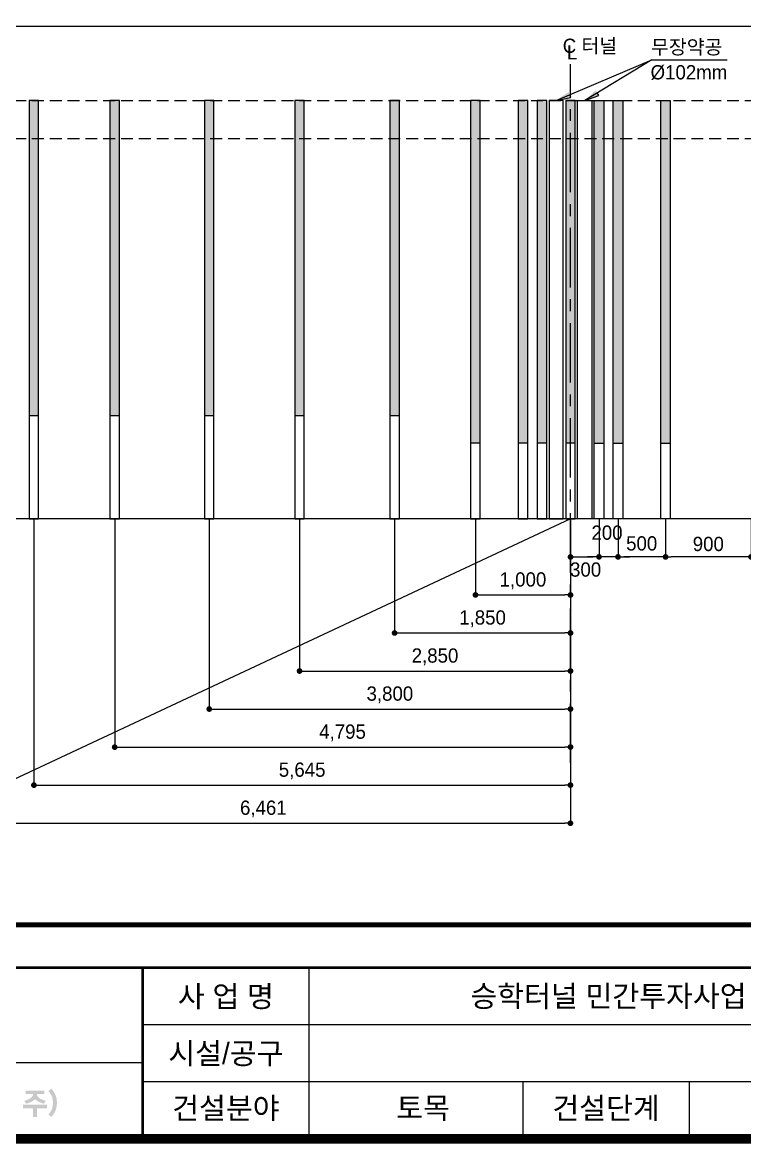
# Model space of a CAD drawing. Extents: x -689 to 317106, y 182884 to 219577.
# Drawn here: x 28736 to 36334, y 183834 to 195623 of the extents above; entities that cross this region are included whole.
import ezdxf
from ezdxf.enums import TextEntityAlignment as Align

# ---------------------------------------------------------------- set-up
doc = ezdxf.new("R2010")
doc.units = 0
doc.header["$LTSCALE"] = 500
doc.header["$MEASUREMENT"] = 0
doc.linetypes.add('A-CENTR01', pattern=[2, 1.25, -0.25, 0.25, -0.25])
doc.linetypes.add('HIDDEN', pattern=[0.375, 0.25, -0.125])
doc.layers.get('DEFPOINTS').update_dxf_attribs({"color": 55})
doc.layers.add('0-251', color=7, linetype='Continuous', true_color=0x6e6e6e)
for name, color, linetype in [('A-DIM01', 1, 'Continuous'), ('CS-CNTL', 1, 'A-CENTR01'), ('CS-EXCV', 3, 'CFZ008'), ('CS-TEXT', 7, 'Continuous'), ('CX-BORD', 7, 'Continuous'), ('CX-BORD-LIN1', 7, 'Continuous'), ('CX-BORD-LIN2', 7, 'Continuous'), ('CZ-TEX0', 7, 'Continuous'), ('CZ-TEX1', 7, 'Continuous'), ('CZ-TEX2', 7, 'Continuous'), ('CZ-TEX3', 7, 'Continuous'), ('발파공(심발)', 4, 'Continuous')]:
    doc.layers.add(name, color=color, linetype=linetype)
doc.styles.add('GTXT', font='')
doc.styles.get("Standard").update_dxf_attribs({"font": ''})
doc.styles.add('TB_BTXT', font='')
doc.styles.add('TB_TEXT', font='')
doc.styles.add('돋움체', font='')
doc.styles.get('GTXT').set_extended_font_data('Dotum')
doc.styles.get('Standard').set_extended_font_data('Dotum')
doc.styles.get('TB_BTXT').set_extended_font_data('Dotum')
doc.styles.get('TB_TEXT').set_extended_font_data('Dotum')
doc.styles.get('돋움체').set_extended_font_data('Dotum')
doc.linetypes.add('CFZ008', pattern='A,0.9,-0.2,[106,KHCLINE.shx,S=0.00606,R=180,X=0,Y=0],0.9', length=2)
doc.dimstyles.new('D_50', dxfattribs={"dimscale": 50, "dimtxt": 3, "dimasz": 1.2, "dimexe": 0, "dimexo": 0, "dimgap": 1.2, "dimtad": 1, "dimdec": 0, "dimrnd": 0.0005, "dimdsep": 46, "dimlunit": 6, "dimtxsty": '돋움체', "dimblk": 'DOT', "dimcen": 0.09, "dimclrd": 1, "dimclre": 1, "dimclrt": 1, "dimaunit": 1, "dimadec": 0, "dimazin": 0, "dimtfac": 1, "dimtdec": 0, "dimtix": 1, "dimtmove": 2, "dimatfit": 0, "dimfxl": 1, "dimtvp": 2, "dimtolj": 1, "dimtzin": 0, "dimlwd": -1, "dimlwe": -1, "dimarcsym": 0})

# ---------------------------------------------------------------- blocks, each defined once
blk = doc.blocks.new('_Dot')
at = {"color": 0, "linetype": 'ByBlock', "lineweight": -2}
blk.add_line((-0.5, 0), (-1, 0), dxfattribs=at)
at = {"color": 0, "linetype": 'ByBlock', "const_width": 0.5}
blk.add_lwpolyline([(-0.25, 0, 1), (0.25, 0, 1)], format="xyb", close=True, dxfattribs=at)
blk = doc.blocks.new('*D50')
at = {"layer": 'A-DIM01', "color": 1, "ltscale": 10, "transparency": 16777216}
for p, q in [((34802, 190403), (34802, 190003)), ((35002, 190403), (35002, 190003)), ((34742, 190003), (34682, 190003)), ((35002, 190003), (34802, 190003)), ((35062, 190003), (35122, 190003))]:
    blk.add_line(p, q, dxfattribs=at)
at = {"layer": 'DEFPOINTS', "color": 0, "ltscale": 10, "transparency": 16777216}
for p in [(34802, 190403), (35002, 190403), (34802, 190003)]:
    blk.add_point(p, dxfattribs=at)
at = {"layer": 'A-DIM01', "color": 1, "ltscale": 10, "transparency": 16777216, "xscale": 60, "yscale": 60, "zscale": 60}
blk.add_blockref('_Dot', (34802, 190003), dxfattribs=at)
at = {"layer": 'A-DIM01', "color": 1, "ltscale": 10, "transparency": 16777216, "xscale": 60, "yscale": 60, "zscale": 60, "rotation": 180}
blk.add_blockref('_Dot', (35002, 190003), dxfattribs=at)
at = {"layer": 'A-DIM01', "color": 1, "ltscale": 10, "transparency": 16777216, "insert": (34886, 190257), "char_height": 150, "attachment_point": 5, "style": '돋움체'}
blk.add_mtext('\\A1;200', dxfattribs=at)
blk = doc.blocks.new('*D51')
at = {"layer": 'A-DIM01', "color": 1, "ltscale": 10, "transparency": 16777216}
for p, q in [((35502, 190403), (35502, 190003)), ((36402, 190403), (36402, 190003)), ((36342, 190003), (35562, 190003))]:
    blk.add_line(p, q, dxfattribs=at)
at = {"layer": 'DEFPOINTS', "color": 0, "ltscale": 10, "transparency": 16777216}
for p in [(35502, 190403), (36402, 190403), (35502, 190003)]:
    blk.add_point(p, dxfattribs=at)
at = {"layer": 'A-DIM01', "color": 1, "ltscale": 10, "transparency": 16777216, "xscale": 60, "yscale": 60, "zscale": 60, "rotation": 180}
blk.add_blockref('_Dot', (35502, 190003), dxfattribs=at)
at = {"layer": 'A-DIM01', "color": 1, "ltscale": 10, "transparency": 16777216, "xscale": 60, "yscale": 60, "zscale": 60}
blk.add_blockref('_Dot', (36402, 190003), dxfattribs=at)
at = {"layer": 'A-DIM01', "color": 1, "ltscale": 10, "transparency": 16777216, "insert": (35952, 190138), "char_height": 150, "attachment_point": 5, "style": '돋움체'}
blk.add_mtext('\\A1;900', dxfattribs=at)
blk = doc.blocks.new('*D53')
at = {"layer": 'A-DIM01', "color": 1, "ltscale": 10, "transparency": 16777216}
for p, q in [((34502, 190403), (34502, 190003)), ((34802, 190403), (34802, 190003)), ((34562, 190003), (34742, 190003))]:
    blk.add_line(p, q, dxfattribs=at)
at = {"layer": 'DEFPOINTS', "color": 0, "ltscale": 10, "transparency": 16777216}
for p in [(34502, 190403), (34802, 190403), (34802, 190003)]:
    blk.add_point(p, dxfattribs=at)
at = {"layer": 'A-DIM01', "color": 1, "ltscale": 10, "transparency": 16777216, "xscale": 60, "yscale": 60, "zscale": 60, "rotation": 180}
blk.add_blockref('_Dot', (34502, 190003), dxfattribs=at)
at = {"layer": 'A-DIM01', "color": 1, "ltscale": 10, "transparency": 16777216, "xscale": 60, "yscale": 60, "zscale": 60}
blk.add_blockref('_Dot', (34802, 190003), dxfattribs=at)
at = {"layer": 'A-DIM01', "color": 1, "ltscale": 10, "transparency": 16777216, "insert": (34661, 189869), "char_height": 150, "attachment_point": 5, "style": '돋움체'}
blk.add_mtext('\\A1;300', dxfattribs=at)
blk = doc.blocks.new('*D54')
at = {"layer": 'A-DIM01', "color": 1, "ltscale": 10, "transparency": 16777216}
for p, q in [((33502, 190403), (33502, 189603)), ((34502, 190403), (34502, 189603)), ((33562, 189603), (34442, 189603))]:
    blk.add_line(p, q, dxfattribs=at)
at = {"layer": 'DEFPOINTS', "color": 0, "ltscale": 10, "transparency": 16777216}
for p in [(33502, 190403), (34502, 190403), (34502, 189603)]:
    blk.add_point(p, dxfattribs=at)
at = {"layer": 'A-DIM01', "color": 1, "ltscale": 10, "transparency": 16777216, "xscale": 60, "yscale": 60, "zscale": 60, "rotation": 180}
blk.add_blockref('_Dot', (33502, 189603), dxfattribs=at)
at = {"layer": 'A-DIM01', "color": 1, "ltscale": 10, "transparency": 16777216, "xscale": 60, "yscale": 60, "zscale": 60}
blk.add_blockref('_Dot', (34502, 189603), dxfattribs=at)
at = {"layer": 'A-DIM01', "color": 1, "ltscale": 10, "transparency": 16777216, "insert": (34002, 189752), "char_height": 150, "attachment_point": 5, "style": '돋움체'}
blk.add_mtext('\\A1;1,000', dxfattribs=at)
blk = doc.blocks.new('*D55')
at = {"layer": 'A-DIM01', "color": 1, "ltscale": 10, "transparency": 16777216}
for p, q in [((32652, 190403), (32652, 189203)), ((34502, 190403), (34502, 189203)), ((32712, 189203), (34442, 189203))]:
    blk.add_line(p, q, dxfattribs=at)
at = {"layer": 'DEFPOINTS', "color": 0, "ltscale": 10, "transparency": 16777216}
for p in [(32652, 190403), (34502, 190403), (34502, 189203)]:
    blk.add_point(p, dxfattribs=at)
at = {"layer": 'A-DIM01', "color": 1, "ltscale": 10, "transparency": 16777216, "xscale": 60, "yscale": 60, "zscale": 60, "rotation": 180}
blk.add_blockref('_Dot', (32652, 189203), dxfattribs=at)
at = {"layer": 'A-DIM01', "color": 1, "ltscale": 10, "transparency": 16777216, "xscale": 60, "yscale": 60, "zscale": 60}
blk.add_blockref('_Dot', (34502, 189203), dxfattribs=at)
at = {"layer": 'A-DIM01', "color": 1, "ltscale": 10, "transparency": 16777216, "insert": (33577, 189352), "char_height": 150, "attachment_point": 5, "style": '돋움체'}
blk.add_mtext('\\A1;1,850', dxfattribs=at)
blk = doc.blocks.new('*D59')
at = {"layer": 'A-DIM01', "color": 1, "ltscale": 10, "transparency": 16777216}
for p, q in [((31652, 190403), (31652, 188803)), ((34502, 190003), (34502, 188803)), ((31712, 188803), (34442, 188803))]:
    blk.add_line(p, q, dxfattribs=at)
at = {"layer": 'DEFPOINTS', "color": 0, "ltscale": 10, "transparency": 16777216}
for p in [(31652, 190403), (34502, 190003), (34502, 188803)]:
    blk.add_point(p, dxfattribs=at)
at = {"layer": 'A-DIM01', "color": 1, "ltscale": 10, "transparency": 16777216, "xscale": 60, "yscale": 60, "zscale": 60, "rotation": 180}
blk.add_blockref('_Dot', (31652, 188803), dxfattribs=at)
at = {"layer": 'A-DIM01', "color": 1, "ltscale": 10, "transparency": 16777216, "xscale": 60, "yscale": 60, "zscale": 60}
blk.add_blockref('_Dot', (34502, 188803), dxfattribs=at)
at = {"layer": 'A-DIM01', "color": 1, "ltscale": 10, "transparency": 16777216, "insert": (33077, 188952), "char_height": 150, "attachment_point": 5, "style": '돋움체'}
blk.add_mtext('\\A1;2,850', dxfattribs=at)
blk = doc.blocks.new('*D60')
at = {"layer": 'A-DIM01', "color": 1, "ltscale": 10, "transparency": 16777216}
for p, q in [((30702, 190403), (30702, 188403)), ((34502, 189603), (34502, 188403)), ((30762, 188403), (34442, 188403))]:
    blk.add_line(p, q, dxfattribs=at)
at = {"layer": 'DEFPOINTS', "color": 0, "ltscale": 10, "transparency": 16777216}
for p in [(30702, 190403), (34502, 189603), (34502, 188403)]:
    blk.add_point(p, dxfattribs=at)
at = {"layer": 'A-DIM01', "color": 1, "ltscale": 10, "transparency": 16777216, "xscale": 60, "yscale": 60, "zscale": 60, "rotation": 180}
blk.add_blockref('_Dot', (30702, 188403), dxfattribs=at)
at = {"layer": 'A-DIM01', "color": 1, "ltscale": 10, "transparency": 16777216, "xscale": 60, "yscale": 60, "zscale": 60}
blk.add_blockref('_Dot', (34502, 188403), dxfattribs=at)
at = {"layer": 'A-DIM01', "color": 1, "ltscale": 10, "transparency": 16777216, "insert": (32602, 188552), "char_height": 150, "attachment_point": 5, "style": '돋움체'}
blk.add_mtext('\\A1;3,800', dxfattribs=at)
blk = doc.blocks.new('*D64')
at = {"layer": 'A-DIM01', "color": 1, "ltscale": 10, "transparency": 16777216}
for p, q in [((35002, 190403), (35002, 190003)), ((35502, 190403), (35502, 190003)), ((35442, 190003), (35062, 190003))]:
    blk.add_line(p, q, dxfattribs=at)
at = {"layer": 'DEFPOINTS', "color": 0, "ltscale": 10, "transparency": 16777216}
for p in [(35002, 190403), (35502, 190403), (35002, 190003)]:
    blk.add_point(p, dxfattribs=at)
at = {"layer": 'A-DIM01', "color": 1, "ltscale": 10, "transparency": 16777216, "xscale": 60, "yscale": 60, "zscale": 60, "rotation": 180}
blk.add_blockref('_Dot', (35002, 190003), dxfattribs=at)
at = {"layer": 'A-DIM01', "color": 1, "ltscale": 10, "transparency": 16777216, "xscale": 60, "yscale": 60, "zscale": 60}
blk.add_blockref('_Dot', (35502, 190003), dxfattribs=at)
at = {"layer": 'A-DIM01', "color": 1, "ltscale": 10, "transparency": 16777216, "insert": (35251, 190144), "char_height": 150, "attachment_point": 5, "style": '돋움체'}
blk.add_mtext('\\A1;500', dxfattribs=at)
blk = doc.blocks.new('*D529')
at = {"layer": 'A-DIM01', "color": 1, "ltscale": 10, "transparency": 16777216}
for p, q in [((29707, 190403), (29707, 188003)), ((34502, 189203), (34502, 188003)), ((29767, 188003), (34442, 188003))]:
    blk.add_line(p, q, dxfattribs=at)
at = {"layer": 'DEFPOINTS', "color": 0, "ltscale": 10, "transparency": 16777216}
for p in [(29707, 190403), (34502, 189203), (34502, 188003)]:
    blk.add_point(p, dxfattribs=at)
at = {"layer": 'A-DIM01', "color": 1, "ltscale": 10, "transparency": 16777216, "xscale": 60, "yscale": 60, "zscale": 60, "rotation": 180}
blk.add_blockref('_Dot', (29707, 188003), dxfattribs=at)
at = {"layer": 'A-DIM01', "color": 1, "ltscale": 10, "transparency": 16777216, "xscale": 60, "yscale": 60, "zscale": 60}
blk.add_blockref('_Dot', (34502, 188003), dxfattribs=at)
at = {"layer": 'A-DIM01', "color": 1, "ltscale": 10, "transparency": 16777216, "insert": (32104, 188152), "char_height": 150, "attachment_point": 5, "style": '돋움체'}
blk.add_mtext('\\A1;4,795', dxfattribs=at)
blk = doc.blocks.new('*D530')
at = {"layer": 'A-DIM01', "color": 1, "ltscale": 10, "transparency": 16777216}
for p, q in [((28857, 190403), (28857, 187603)), ((34502, 188803), (34502, 187603)), ((28917, 187603), (34442, 187603))]:
    blk.add_line(p, q, dxfattribs=at)
at = {"layer": 'DEFPOINTS', "color": 0, "ltscale": 10, "transparency": 16777216}
for p in [(28857, 190403), (34502, 188803), (34502, 187603)]:
    blk.add_point(p, dxfattribs=at)
at = {"layer": 'A-DIM01', "color": 1, "ltscale": 10, "transparency": 16777216, "xscale": 60, "yscale": 60, "zscale": 60, "rotation": 180}
blk.add_blockref('_Dot', (28857, 187603), dxfattribs=at)
at = {"layer": 'A-DIM01', "color": 1, "ltscale": 10, "transparency": 16777216, "xscale": 60, "yscale": 60, "zscale": 60}
blk.add_blockref('_Dot', (34502, 187603), dxfattribs=at)
at = {"layer": 'A-DIM01', "color": 1, "ltscale": 10, "transparency": 16777216, "insert": (31679, 187752), "char_height": 150, "attachment_point": 5, "style": '돋움체'}
blk.add_mtext('\\A1;5,645', dxfattribs=at)
blk = doc.blocks.new('*D531')
at = {"layer": 'A-DIM01', "color": 1, "ltscale": 10, "transparency": 16777216}
for p, q in [((28041, 190403), (28041, 187203)), ((34502, 188403), (34502, 187203)), ((28101, 187203), (34442, 187203))]:
    blk.add_line(p, q, dxfattribs=at)
at = {"layer": 'DEFPOINTS', "color": 0, "ltscale": 10, "transparency": 16777216}
for p in [(28041, 190403), (34502, 188403), (34502, 187203)]:
    blk.add_point(p, dxfattribs=at)
at = {"layer": 'A-DIM01', "color": 1, "ltscale": 10, "transparency": 16777216, "xscale": 60, "yscale": 60, "zscale": 60, "rotation": 180}
blk.add_blockref('_Dot', (28041, 187203), dxfattribs=at)
at = {"layer": 'A-DIM01', "color": 1, "ltscale": 10, "transparency": 16777216, "xscale": 60, "yscale": 60, "zscale": 60}
blk.add_blockref('_Dot', (34502, 187203), dxfattribs=at)
at = {"layer": 'A-DIM01', "color": 1, "ltscale": 10, "transparency": 16777216, "insert": (31271, 187352), "char_height": 150, "attachment_point": 5, "style": '돋움체'}
blk.add_mtext('\\A1;6,461', dxfattribs=at)
blk = doc.blocks.new('CXBLKA1')
at = {"layer": 'CX-BORD'}
h = blk.add_hatch(color=7, dxfattribs=at)
h.dxf.hatch_style = 2
h.paths.add_polyline_path([(122.76, 26.39), (122.76, 24.58), (121.93, 24.58), (121.93, 26.39), (119.85, 26.39), (119.85, 27.16), (124.85, 27.16), (124.85, 26.39)])
edge = h.paths.add_edge_path()
edge.add_spline(control_points=[(120.41, 30.15), (120.41, 30.15), (124.29, 30.15), (124.29, 30.15), (124.29, 30.15), (124.29, 29.4), (124.29, 29.4), (124.29, 29.4), (122.77, 29.4), (122.77, 29.4), (122.77, 29.08), (122.92, 28.81), (123.22, 28.59), (123.55, 28.34), (124.01, 28.14), (124.62, 28), (124.62, 28), (124.19, 27.38), (124.19, 27.38), (123.58, 27.53), (123.08, 27.77), (122.67, 28.07), (122.55, 28.16), (122.44, 28.26), (122.35, 28.37), (122.25, 28.26), (122.14, 28.16), (122.02, 28.07), (121.62, 27.77), (121.11, 27.53), (120.51, 27.38), (120.51, 27.38), (120.08, 28), (120.08, 28), (120.68, 28.14), (121.14, 28.34), (121.47, 28.59), (121.77, 28.81), (121.92, 29.08), (121.92, 29.4), (121.92, 29.4), (120.41, 29.4), (120.41, 29.4), (120.41, 29.4), (120.41, 30.15), (120.41, 30.15)], knot_values=[0, 0, 0, 0, 1, 1, 1, 2, 2, 2, 3, 3, 3, 4, 4, 4, 5, 5, 5, 6, 6, 6, 7, 7, 7, 8, 8, 8, 9, 9, 9, 10, 10, 10, 11, 11, 11, 12, 12, 12, 13, 13, 13, 14, 14, 14, 15, 15, 15, 15], degree=3, periodic=0)
h = blk.add_hatch(color=7, dxfattribs=at)
h.dxf.hatch_style = 2
edge = h.paths.add_edge_path()
edge.add_spline(control_points=[(126.95, 27.57), (126.95, 26.35), (126.55, 25.36), (125.75, 24.61), (125.75, 24.61), (125.15, 25.14), (125.15, 25.14), (125.79, 25.72), (126.11, 26.53), (126.11, 27.57), (126.11, 28.62), (125.79, 29.44), (125.15, 30.02), (125.15, 30.02), (125.75, 30.54), (125.75, 30.54), (126.55, 29.8), (126.95, 28.81), (126.95, 27.57)], knot_values=[0, 0, 0, 0, 1, 1, 1, 2, 2, 2, 3, 3, 3, 4, 4, 4, 5, 5, 5, 6, 6, 6, 6], degree=3, periodic=0)
at = {"layer": 'CX-BORD-LIN1', "color": 7, "const_width": 2}
blk.add_lwpolyline([(821, 20), (25, 20), (25, 574), (821, 574)], close=True, dxfattribs=at)
at = {"layer": 'CX-BORD-LIN1', "color": 7, "const_width": 0.6}
for points in [[(821, 56), (25, 56)], [(145, 20), (145, 56)]]:
    blk.add_lwpolyline(points, dxfattribs=at)
at = {"layer": 'CX-BORD-LIN2', "color": 7, "const_width": 0.3}
for points in [[(180, 20), (180, 56)], [(305, 44), (145, 44)], [(145, 36), (25, 36)], [(305, 32), (145, 32)], [(225, 20), (225, 32)], [(260, 20), (260, 32)]]:
    blk.add_lwpolyline(points, dxfattribs=at)
at = {"layer": 'CZ-TEX0', "color": 7, "style": 'TB_BTXT'}
blk.add_attdef('UD_TITLE', text='', height=10, dxfattribs=at).set_placement((423, 553), align=Align.MIDDLE_CENTER)
at = {"layer": 'CZ-TEX1', "color": 7, "style": 'TB_BTXT'}
blk.add_attdef('PI_CNAME', text='', height=5, dxfattribs=at).set_placement((40, 552), align=Align.BOTTOM_LEFT)
blk.add_attdef('UD_SUBTITLE', text='', height=7, dxfattribs=at).set_placement((423, 538), align=Align.MIDDLE_CENTER)
at = {"layer": 'CZ-TEX2', "color": 7, "style": 'TB_TEXT'}
for s, p in [('사 업 명', (162.5, 50)), ('시설/공구', (162.5, 38)), ('건설분야', (162.5, 26.5)), ('건설단계', (242.5, 26.5))]:
    blk.add_text(s, height=4.5, dxfattribs=at).set_placement(p, align=Align.MIDDLE)
at = {"layer": 'CZ-TEX2', "color": 7}
for tag, height, style, p in [('UD_CDNAME', 4, 'TB_BTXT', (42, 544)), ('DA_STDNAME', 3, 'TB_TEXT', (783.49, 13.5))]:
    blk.add_attdef(tag, text='', height=height, dxfattribs=dict(at, style=style)).set_placement(p, align=Align.BOTTOM_LEFT)
at = {"layer": 'CZ-TEX2', "color": 7, "style": 'TB_TEXT'}
for tag, height, p in [('DC_RDATE4', 3.5, (353, 52.5)), ('DC_RAPP4', 3.5, (501.56, 52.5)), ('DC_RCHK4', 3.5, (542.36, 52.5)), ('DC_RDGN4', 3.5, (582.36, 52.5)), ('PI_TITLE', 4.5, (243, 50)), ('DC_RNUM4', 3, (320, 52)), ('UD_CDIST', 4.5, (676, 50)), ('FI_NAME', 4.5, (780, 51)), ('DC_RDATE3', 3.5, (353, 45.4)), ('DC_RAPP3', 3.5, (501.56, 45.4)), ('DC_RCHK3', 3.5, (542.36, 45.4)), ('DC_RDGN3', 3.5, (582.36, 45.4)), ('DC_RNUM3', 3, (320, 45)), ('DI_TITLE', 4.5, (780, 44)), ('PI_CDNAME', 4.5, (243, 38)), ('DC_RDATE2', 3.5, (353, 38.5)), ('DC_RAPP2', 3.5, (501.56, 38.5)), ('DC_RCHK2', 3.5, (542.36, 38.5)), ('DC_RDGN2', 3.5, (582.36, 38.5)), ('DA_HSCALE', 4.5, (658.5, 38)), ('DA_VSCALE', 4.5, (693, 38)), ('DC_RNUM2', 3, (320, 38)), ('DI_SUBTITLE', 3.5, (780, 37)), ('DC_RDATE1', 3.5, (353, 31.5)), ('DC_RAPP1', 3.5, (501.56, 31.5)), ('DC_RCHK1', 3.5, (542.36, 31.5)), ('DC_RDGN1', 3.5, (582.36, 31.5)), ('DC_RNUM1', 3, (320, 31)), ('PA_CCLASS', 4.5, (204, 26.5)), ('PI_STAGE', 4.5, (283, 26.5)), ('DI_DRWNO', 4.5, (676, 26.5)), ('DA_PAGENO', 4.5, (780, 26.5))]:
    blk.add_attdef(tag, text='', height=height, dxfattribs=at).set_placement(p, align=Align.MIDDLE_CENTER)
for tag, p in [('DC_RDES4', (377, 52.5)), ('DC_RDES3', (377, 45.4)), ('DC_RDES2', (377, 38.5)), ('DC_RDES1', (377.03, 31.5))]:
    blk.add_attdef(tag, text='', height=3.5, dxfattribs=at).set_placement(p, align=Align.MIDDLE_LEFT)
at = {"layer": 'CZ-TEX3', "color": 7, "style": 'TB_TEXT', "flags": 1}
for tag, p in [('PI_ID', (24, 16)), ('PI_CCODE', (31, 16)), ('PA_DSDATE', (47, 16)), ('PA_DEDATE', (64, 16)), ('PA_CSDATE', (81, 16)), ('PA_CEDATE', (98, 16)), ('PA_CFDATE', (114, 16)), ('EI_ENAME', (132, 16)), ('EI_DEPT', (146, 16)), ('EI_PERSON', (158, 16)), ('EI_EMAIL', (174, 16)), ('CI_CATEG', (189, 16)), ('CI_ROLE', (204, 16)), ('CI_ONAME', (216, 16)), ('CI_ADDR', (232, 16)), ('CI_TEL', (246, 16)), ('CI_FAX', (257, 16)), ('CI_HPADDR', (270, 16)), ('CI_CODE', (287, 16)), ('CI_DEPT', (300, 16)), ('CI_PERSON', (312, 16)), ('CI_EMAIL', (329, 16)), ('CI_PROLE', (342, 16)), ('DI_MANCODE', (357, 16)), ('DI_CATEG', (377, 16)), ('DI_LDATE', (392, 16)), ('DI_PCLASS', (407, 16)), ('DI_MMCLASS', (424, 16)), ('DI_MSCLASS', (443, 16)), ('DI_ECLASS', (462, 16)), ('DI_FNAME', (478, 16)), ('DC_ONAME', (493, 16)), ('DC_NNAME', (510, 16)), ('FI_CODE', (529, 16)), ('FI_CLASS', (545, 16)), ('FI_ICODE1', (563, 16)), ('FI_ICODE2', (581, 16)), ('------------', (597, 16))]:
    blk.add_attdef(tag, p, '', height=2, dxfattribs=at)

msp = doc.modelspace()

# ---------------------------------------------------------------- hatches: boundary and pattern name
at = {"layer": 'A-DIM01'}
h = msp.add_hatch(color=1, dxfattribs=at)
h.dxf.hatch_style = 1
h.paths.add_polyline_path([(34351.58188, 194802.58164), (34481.55985, 194890.8455), (34493.52461, 194862.50334), (34505.48937, 194834.16117)])
h = msp.add_hatch(color=1, dxfattribs=at)
h.dxf.hatch_style = 1
h.paths.add_polyline_path([(34651.58188, 194802.58164), (34767.78505, 194908.32475), (34783.63427, 194881.95742), (34799.48349, 194855.59009)])
at = {"layer": '발파공(심발)'}
for points in [[(28806.65164, 194802.58164), (28906.65164, 194802.58164), (28906.65164, 191484.51499), (28806.65164, 191484.51499)], [(29656.57564, 194802.58164), (29756.57564, 194802.58164), (29756.57564, 191484.51499), (29656.57564, 191484.51499)], [(30651.58188, 194802.58164), (30751.58188, 194802.58164), (30751.58188, 191484.51499), (30651.58188, 191484.51499)], [(31601.58188, 194802.58164), (31701.58188, 194802.58164), (31701.58188, 191484.51499), (31601.58188, 191484.51499)], [(32601.58188, 194802.58164), (32701.58188, 194802.58164), (32701.58188, 191484.51499), (32601.58188, 191484.51499)], [(33451.58188, 194802.58164), (33551.58188, 194802.58164), (33551.58188, 191200.43175), (33451.58188, 191200.43175)], [(33951.58188, 194802.58164), (34051.58188, 194802.58164), (34051.58188, 191200.43175), (33951.58188, 191200.43175)], [(34151.58188, 194802.58164), (34251.58188, 194802.58164), (34251.58188, 191200.43175), (34151.58188, 191200.43175)], [(34451.58188, 194802.58164), (34551.58188, 194802.58164), (34551.58188, 191200.43175), (34451.58188, 191200.43175)], [(34851.58188, 194802.58164), (34751.58188, 194802.58164), (34751.58188, 191200.43175), (34851.58188, 191200.43175)], [(35051.58188, 194802.58164), (34951.58188, 194802.58164), (34951.58188, 191200.43175), (35051.58188, 191200.43175)], [(35551.58188, 194802.58164), (35451.58188, 194802.58164), (35451.58188, 191200.43175), (35551.58188, 191200.43175)]]:
    msp.add_hatch(color=253, dxfattribs=at).paths.add_polyline_path(points)

# ---------------------------------------------------------------- linework, layer by layer
at = {"layer": '0-251', "const_width": 50}
msp.add_lwpolyline([(43626.58188, 186134.30698), (25376.58188, 186134.30698), (25376.58188, 208584.30698), (43626.58188, 208584.30698), (43626.58188, 186134.30698)], dxfattribs=at)
at = {"layer": 'A-DIM01'}
msp.add_line((35359.34355, 195228.01228), (34651.58188, 194802.58164), dxfattribs=at)
msp.add_lwpolyline([(34351.58188, 194802.58164), (35359.34355, 195228.01228), (36148.62238, 195228.01228)], dxfattribs=at)
at = {"layer": 'A-DIM01', "color": 1}
for points in [[(34651.58188, 194802.58164), (34799.48349, 194855.59009), (34783.63427, 194881.95742)], [(34351.58188, 194802.58164), (34505.48937, 194834.16117), (34493.52461, 194862.50334)]]:
    msp.add_lwpolyline(points, dxfattribs=at)
at = {"layer": 'A-DIM01', "linetype": 'HIDDEN'}
for points in [[(27149.45466, 194802.58164), (41569.23832, 194802.58164)], [(27149.45466, 194402.58164), (41569.23832, 194402.58164)]]:
    msp.add_lwpolyline(points, dxfattribs=at)
at = {"layer": 'CS-CNTL', "linetype": 'A-CENTR01'}
msp.add_line((34501.58188, 187836.50164), (34501.58188, 195182.51892), dxfattribs=at)
at = {"layer": 'CS-EXCV', "linetype": 'CFZ008'}
for p, q in [((34501.58188, 190402.58164), (27805.69497, 190402.58164)), ((41197.4688, 190402.58164), (34501.58188, 190402.58164))]:
    msp.add_line(p, q, dxfattribs=at)
at = {"layer": 'DEFPOINTS'}
for p, q in [((25376.58188, 195584.30698), (43626.58188, 195584.30698)), ((34501.58188, 190402.58164), (25376.58188, 186134.30698))]:
    msp.add_line(p, q, dxfattribs=at)
for points in [[(25376.58188, 211034.30698), (63426.58188, 211034.30698), (63426.58188, 186134.30698), (25376.58188, 186134.30698)], [(25376.58188, 196184.30698), (43626.58188, 196184.30698), (43626.58188, 186134.30698), (25376.58188, 186134.30698)]]:
    msp.add_lwpolyline(points, close=True, dxfattribs=at)
at = {"layer": '발파공(심발)', "color": 7}
for p, q in [((28906.65164, 191484.51499), (28806.65164, 191484.51499)), ((29756.57564, 191484.51499), (29656.57564, 191484.51499)), ((30751.58188, 191484.51499), (30651.58188, 191484.51499)), ((31701.58188, 191484.51499), (31601.58188, 191484.51499)), ((32701.58188, 191484.51499), (32601.58188, 191484.51499)), ((33551.58188, 191200.43175), (33451.58188, 191200.43175)), ((34051.58188, 191200.43175), (33951.58188, 191200.43175)), ((34251.58188, 191200.43175), (34151.58188, 191200.43175)), ((34551.58188, 191200.43175), (34451.58188, 191200.43175)), ((34751.58188, 191200.43175), (34851.58188, 191200.43175)), ((34951.58188, 191200.43175), (35051.58188, 191200.43175)), ((35451.58188, 191200.43175), (35551.58188, 191200.43175))]:
    msp.add_line(p, q, dxfattribs=at)
at = {"layer": '발파공(심발)', "color": 3}
for points in [[(28906.65164, 194802.58164), (28806.65164, 194802.58164), (28806.65164, 190402.58164), (28906.65164, 190402.58164)], [(29756.57564, 194802.58164), (29656.57564, 194802.58164), (29656.57564, 190402.58164), (29756.57564, 190402.58164)], [(30751.58188, 194802.58164), (30651.58188, 194802.58164), (30651.58188, 190402.58164), (30751.58188, 190402.58164)], [(31701.58188, 194802.58164), (31601.58188, 194802.58164), (31601.58188, 190402.58164), (31701.58188, 190402.58164)], [(32701.58188, 194802.58164), (32601.58188, 194802.58164), (32601.58188, 190402.58164), (32701.58188, 190402.58164)], [(33551.58188, 194802.58164), (33451.58188, 194802.58164), (33451.58188, 190402.58164), (33551.58188, 190402.58164)], [(34051.58188, 194802.58164), (33951.58188, 194802.58164), (33951.58188, 190402.58164), (34051.58188, 190402.58164)], [(34251.58188, 194802.58164), (34151.58188, 194802.58164), (34151.58188, 190402.58164), (34251.58188, 190402.58164)], [(34751.58188, 194802.58164), (34851.58188, 194802.58164), (34851.58188, 190402.58164), (34751.58188, 190402.58164)], [(34951.58188, 194802.58164), (35051.58188, 194802.58164), (35051.58188, 190402.58164), (34951.58188, 190402.58164)], [(35451.58188, 194802.58164), (35551.58188, 194802.58164), (35551.58188, 190402.58164), (35451.58188, 190402.58164)]]:
    msp.add_lwpolyline(points, close=True, dxfattribs=at)
at = {"layer": '발파공(심발)'}
for points in [[(34426.58188, 194802.58164), (34276.58188, 194802.58164), (34276.58188, 190402.58164), (34426.58188, 190402.58164)], [(34576.58188, 194802.58164), (34726.58188, 194802.58164), (34726.58188, 190402.58164), (34576.58188, 190402.58164)]]:
    msp.add_lwpolyline(points, close=True, dxfattribs=at)
at = {"layer": '발파공(심발)', "color": 7}
msp.add_lwpolyline([(34551.58188, 194802.58164), (34451.58188, 194802.58164), (34451.58188, 190402.58164), (34551.58188, 190402.58164)], close=True, dxfattribs=at)

# ---------------------------------------------------------------- block references
ref = msp.add_blockref('CXBLKA1', (22751.58188, 182884.30698), dxfattribs=dict(xscale=50, yscale=50, zscale=50))
ref.add_attrib('PI_TITLE', '승학터널 민간투자사업', dxfattribs={"layer": 'CZ-TEX2', "height": 225, "style": 'TB_TEXT'}).set_placement((34901.58188, 185384.30698), align=Align.MIDDLE_CENTER)
ref.add_attrib('PA_CCLASS', '토목', dxfattribs={"layer": 'CZ-TEX2', "height": 225, "style": 'TB_TEXT'}).set_placement((32951.58188, 184209.30698), align=Align.MIDDLE_CENTER)

# ---------------------------------------------------------------- texts
at = {"layer": 'CS-TEXT'}
for s, p in [('C 터널', (34420.83172, 195301.95294)), ('L', (34464.95493, 195233.31974))]:
    msp.add_text(s, height=150, dxfattribs=at).set_placement(p)
at = {"layer": 'CZ-TEX2', "style": 'GTXT'}
for s, p in [('무장약공', (35348.29596, 195289.52658)), ('Ø102mm', (35344.49584, 195023.69146))]:
    msp.add_text(s, height=150, dxfattribs=at).set_placement(p)

# ---------------------------------------------------------------- dimensions: what is measured, and where the dimension line sits
at = {"layer": 'A-DIM01', "ltscale": 10}
for base, p1, p2, picture, middle in [((34501.58188, 187202.58164), (28040.75181, 190402.58164), (34501.58188, 188402.58164), '*D531', (31271.16685, 187352.13388)), ((34501.58188, 187602.58164), (28856.65164, 190402.58164), (34501.58188, 188802.58164), '*D530', (31679.11676, 187752.13388)), ((34501.58188, 188002.58164), (29706.57564, 190402.58164), (34501.58188, 189202.58164), '*D529', (32104.07876, 188152.13388)), ((34501.58188, 188402.58164), (30701.58188, 190402.58164), (34501.58188, 189602.58164), '*D60', (32601.58188, 188552.13388)), ((34501.58188, 188802.58164), (31651.58188, 190402.58164), (34501.58188, 190002.58164), '*D59', (33076.58188, 188952.13388)), ((34501.58188, 189202.58164), (32651.58188, 190402.58164), (34501.58188, 190402.58164), '*D55', (33576.58188, 189352.13388)), ((34501.58188, 189602.58164), (33501.58188, 190402.58164), (34501.58188, 190402.58164), '*D54', (34001.58188, 189752.13388)), ((35501.58188, 190002.58164), (36401.58188, 190402.58164), (35501.58188, 190402.58164), '*D51', (35951.58188, 190137.68341))]:
    dim = msp.add_linear_dim(base=base, p1=p1, p2=p2, dimstyle='D_50', dxfattribs=at)
    dim.commit()
    dim.dimension.update_dxf_attribs({"geometry": picture, "text_midpoint": middle})
for base, p1, p2, picture, middle in [((34801.58188, 190002.58164), (34501.58188, 190402.58164), (34801.58188, 190402.58164), '*D53', (34661.46396, 189869.32785)), ((34801.58188, 190002.58164), (35001.58188, 190402.58164), (34801.58188, 190402.58164), '*D50', (34885.68091, 190257.00247)), ((35001.58188, 190002.58164), (35501.58188, 190402.58164), (35001.58188, 190402.58164), '*D64', (35251.36579, 190144.40643))]:
    dim = msp.add_linear_dim(base=base, p1=p1, p2=p2, dimstyle='D_50', dxfattribs=at)
    dim.commit()
    dim.dimension.update_dxf_attribs({"geometry": picture, "text_midpoint": middle, "dimtype": 128})

doc.saveas('drawing.dxf')
